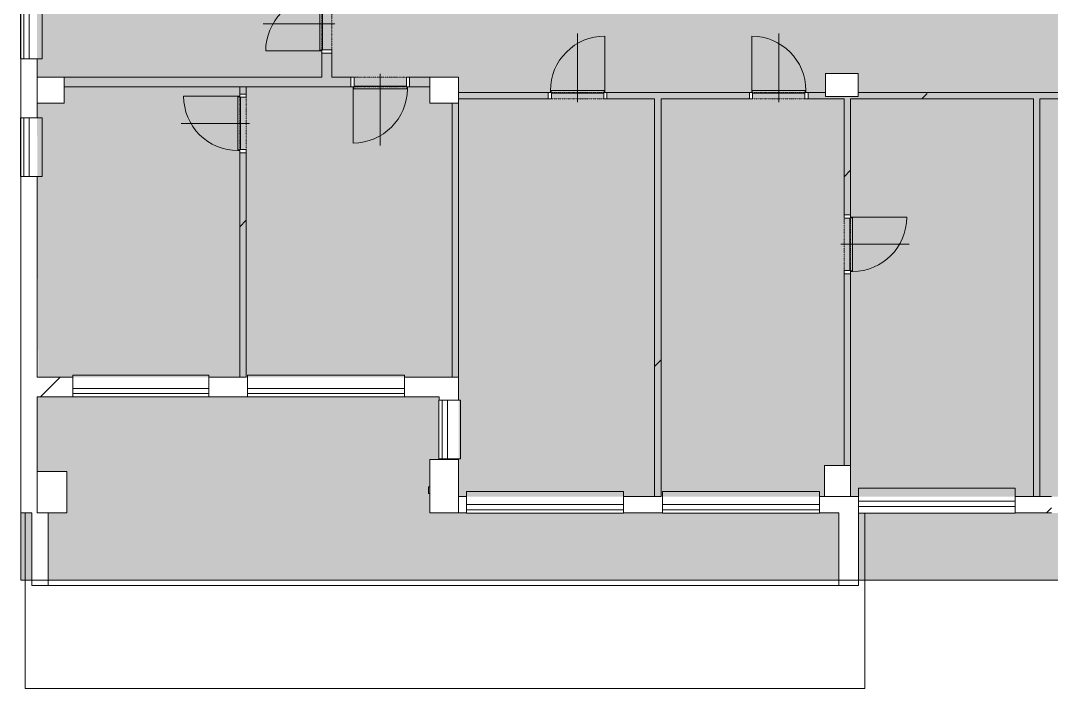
# Model space of a CAD drawing. Header units: millimetres. Extents: x 46521 to 258066, y -45352 to 20466.
# Drawn here: x 126937 to 142718, y -30617 to -20402 of the extents above; entities that cross this region are included whole.
import ezdxf

# ---------------------------------------------------------------- set-up
doc = ezdxf.new("R2010")
doc.units = ezdxf.units.MM
doc.linetypes.add('Čerchovaná se dvěma tečkami', pattern=[2.59, 1, -0.53, 0, -0.53, 0, -0.53])
for name, color, linetype, lineweight in [('A-DETL-GENF', 92, 'Continuous', 13), ('A-DETL-THIN', 151, 'Continuous', 13), ('A-DOOR', 31, 'Continuous', 13), ('A-DOOR-FRAM', 31, 'Continuous', 25), ('A-FLOR', 192, 'Continuous', 13), ('A-GENM', 13, 'Continuous', 13), ('A-GLAZ', 151, 'Continuous', 13), ('A-WALL', 113, 'Continuous', 13), ('A-WALL-PATT', 111, 'Continuous', 35), ('S-COLS', 52, 'Continuous', 13)]:
    doc.layers.add(name, color=color, linetype=linetype, lineweight=lineweight)
pattern_1 = [(45, (128393, 0), (-7184.2, 7184.2), []), (45, (131267, -3e-12), (-7184.2, 7184.2), []), (45, (137014, -7e-12), (-4310.5, 10058), [4064, -2032, 67.1, -1964.9])]
pattern_2 = [(45, (128393, 0), (-4242.6, 4242.6), [])]

# ---------------------------------------------------------------- blocks, each defined once
blk = doc.blocks.new('DVERE_1k_oblozka - DD03_01_800x1970_koupelna-1549495-Mapka _ závislý 6')
at = {"layer": 'A-DOOR', "lineweight": 9}
for p, q in [((0, -103), (0, 947)), ((-415, 47), (-415, 907)), ((-400, 47), (-450, 47)), ((-450, 47), (-450, -53)), ((415, 77), (-415, 77)), ((-415, 77), (-415, 62)), ((-415, 62), (-400, 62)), ((-400, -53), (-400, 47)), ((-400, 37), (400, 37)), ((305, 77), (-305, 77)), ((400, 62), (415, 62)), ((450, 47), (400, 47)), ((400, 47), (400, -53)), ((415, 62), (415, 77)), ((415, 77), (415, 47)), ((450, -53), (450, 47)), ((-450, -53), (-400, -53)), ((400, -53), (450, -53))]:
    blk.add_line(p, q, dxfattribs=at)
at = {"layer": 'A-DOOR', "linetype": 'Čerchovaná se dvěma tečkami', "lineweight": 9}
for p, q in [((-400, 47), (400, 47)), ((-400, -53), (400, -53))]:
    blk.add_line(p, q, dxfattribs=at)
at = {"layer": 'A-DOOR', "lineweight": 9}
blk.add_arc((-415, 77), 830, 360, 90, dxfattribs=at)
at = {"layer": 'A-DOOR-FRAM', "lineweight": 9}
for p, q in [((-400, 47), (-450, 47)), ((-400, -53), (-400, 47)), ((400, 47), (400, -53)), ((400, 47), (450, 47)), ((-450, -53), (-400, -53)), ((450, -53), (400, -53))]:
    blk.add_line(p, q, dxfattribs=at)
blk = doc.blocks.new('DVERE_1k_oblozka - DD03_01_800x1970_koupelna-1549491-Mapka _ závislý 6')
at = {"layer": 'A-DOOR', "lineweight": 9}
for p, q in [((-450, 53), (-400, 53)), ((-450, -47), (-450, 53)), ((-400, 53), (-400, -47)), ((0, 103), (0, -947)), ((400, 53), (450, 53)), ((400, -47), (400, 53)), ((450, 53), (450, -47)), ((-400, -47), (-450, -47)), ((-415, -47), (-415, -907)), ((-415, -62), (-400, -62)), ((-415, -77), (-415, -62)), ((415, -77), (-415, -77)), ((-400, -37), (400, -37)), ((305, -77), (-305, -77)), ((450, -47), (400, -47)), ((400, -62), (415, -62)), ((415, -77), (415, -47)), ((415, -62), (415, -77))]:
    blk.add_line(p, q, dxfattribs=at)
at = {"layer": 'A-DOOR', "linetype": 'Čerchovaná se dvěma tečkami', "lineweight": 9}
for p, q in [((-400, 53), (400, 53)), ((-400, -47), (400, -47))]:
    blk.add_line(p, q, dxfattribs=at)
at = {"layer": 'A-DOOR', "lineweight": 9}
blk.add_arc((-415, -77), 830, 270, 0, dxfattribs=at)
at = {"layer": 'A-DOOR-FRAM', "lineweight": 9}
for p, q in [((-450, 53), (-400, 53)), ((-400, 53), (-400, -47)), ((400, -47), (400, 53)), ((450, 53), (400, 53)), ((-400, -47), (-450, -47)), ((400, -47), (450, -47))]:
    blk.add_line(p, q, dxfattribs=at)
blk = doc.blocks.new('DVERE_1k_oblozka - DD03_01_800x1970_koupelna-1549494-Mapka _ závislý 6')
at = {"layer": 'A-DOOR', "lineweight": 9}
for p, q in [((-450, 78), (-400, 78)), ((-450, -72), (-450, 78)), ((-400, 78), (-400, -72)), ((0, 128), (0, -972)), ((400, 78), (450, 78)), ((400, -72), (400, 78)), ((450, 78), (450, -72)), ((-400, -72), (-450, -72)), ((-415, -72), (-415, -932)), ((-415, -87), (-400, -87)), ((-415, -102), (-415, -87)), ((415, -102), (-415, -102)), ((-400, -62), (400, -62)), ((305, -102), (-305, -102)), ((450, -72), (400, -72)), ((400, -87), (415, -87)), ((415, -102), (415, -72)), ((415, -87), (415, -102))]:
    blk.add_line(p, q, dxfattribs=at)
at = {"layer": 'A-DOOR', "linetype": 'Čerchovaná se dvěma tečkami', "lineweight": 9}
for p, q in [((-400, 78), (400, 78)), ((-400, -72), (400, -72))]:
    blk.add_line(p, q, dxfattribs=at)
at = {"layer": 'A-DOOR', "lineweight": 9}
blk.add_arc((-415, -102), 830, 270, 0, dxfattribs=at)
at = {"layer": 'A-DOOR-FRAM', "lineweight": 9}
for p, q in [((-450, 78), (-400, 78)), ((-400, 78), (-400, -72)), ((400, -72), (400, 78)), ((450, 78), (400, 78)), ((-400, -72), (-450, -72)), ((400, -72), (450, -72))]:
    blk.add_line(p, q, dxfattribs=at)
blk = doc.blocks.new('DVERE_1k_oblozka - DD03_01_800x1970_koupelna-1549493-Mapka _ závislý 6')
at = {"layer": 'A-DOOR', "lineweight": 9}
for p, q in [((0, -128), (0, 972)), ((-415, 72), (-415, 932)), ((-400, 72), (-450, 72)), ((-450, 72), (-450, -78)), ((415, 102), (-415, 102)), ((-415, 102), (-415, 87)), ((-415, 87), (-400, 87)), ((-400, -78), (-400, 72)), ((-400, 62), (400, 62)), ((305, 102), (-305, 102)), ((400, 87), (415, 87)), ((450, 72), (400, 72)), ((400, 72), (400, -78)), ((415, 87), (415, 102)), ((415, 102), (415, 72)), ((450, -78), (450, 72)), ((-450, -78), (-400, -78)), ((400, -78), (450, -78))]:
    blk.add_line(p, q, dxfattribs=at)
at = {"layer": 'A-DOOR', "linetype": 'Čerchovaná se dvěma tečkami', "lineweight": 9}
for p, q in [((-400, 72), (400, 72)), ((-400, -78), (400, -78))]:
    blk.add_line(p, q, dxfattribs=at)
at = {"layer": 'A-DOOR', "lineweight": 9}
blk.add_arc((-415, 102), 830, 360, 90, dxfattribs=at)
at = {"layer": 'A-DOOR-FRAM', "lineweight": 9}
for p, q in [((-400, 72), (-450, 72)), ((-400, -78), (-400, 72)), ((400, 72), (400, -78)), ((400, 72), (450, 72)), ((-450, -78), (-400, -78)), ((450, -78), (400, -78))]:
    blk.add_line(p, q, dxfattribs=at)
blk = doc.blocks.new('DVERE_1k_oblozka - DD03_01_800x1970_koupelna-1549492-Mapka _ závislý 6')
at = {"layer": 'A-DOOR', "lineweight": 9}
for p, q in [((-450, 53), (-400, 53)), ((-450, -47), (-450, 53)), ((-400, 53), (-400, -47)), ((0, 103), (0, -947)), ((400, 53), (450, 53)), ((400, -47), (400, 53)), ((450, 53), (450, -47)), ((-400, -47), (-450, -47)), ((-415, -47), (-415, -907)), ((-415, -62), (-400, -62)), ((-415, -77), (-415, -62)), ((415, -77), (-415, -77)), ((-400, -37), (400, -37)), ((305, -77), (-305, -77)), ((450, -47), (400, -47)), ((400, -62), (415, -62)), ((415, -77), (415, -47)), ((415, -62), (415, -77))]:
    blk.add_line(p, q, dxfattribs=at)
at = {"layer": 'A-DOOR', "linetype": 'Čerchovaná se dvěma tečkami', "lineweight": 9}
for p, q in [((-400, 53), (400, 53)), ((-400, -47), (400, -47))]:
    blk.add_line(p, q, dxfattribs=at)
at = {"layer": 'A-DOOR', "lineweight": 9}
blk.add_arc((-415, -77), 830, 270, 0, dxfattribs=at)
at = {"layer": 'A-DOOR-FRAM', "lineweight": 9}
for p, q in [((-450, 53), (-400, 53)), ((-400, 53), (-400, -47)), ((400, -47), (400, 53)), ((450, 53), (400, 53)), ((-400, -47), (-450, -47)), ((400, -47), (450, -47))]:
    blk.add_line(p, q, dxfattribs=at)
blk = doc.blocks.new('DVERE_1k_oblozka - DD03_01_800x1970_koupelna-1549498-Mapka _ závislý 6')
at = {"layer": 'A-DOOR', "lineweight": 9}
for p, q in [((0, -103), (0, 947)), ((-415, 47), (-415, 907)), ((-400, 47), (-450, 47)), ((-450, 47), (-450, -53)), ((415, 77), (-415, 77)), ((-415, 77), (-415, 62)), ((-415, 62), (-400, 62)), ((-400, -53), (-400, 47)), ((-400, 37), (400, 37)), ((305, 77), (-305, 77)), ((400, 62), (415, 62)), ((450, 47), (400, 47)), ((400, 47), (400, -53)), ((415, 62), (415, 77)), ((415, 77), (415, 47)), ((450, -53), (450, 47)), ((-450, -53), (-400, -53)), ((400, -53), (450, -53))]:
    blk.add_line(p, q, dxfattribs=at)
at = {"layer": 'A-DOOR', "linetype": 'Čerchovaná se dvěma tečkami', "lineweight": 9}
for p, q in [((-400, 47), (400, 47)), ((-400, -53), (400, -53))]:
    blk.add_line(p, q, dxfattribs=at)
at = {"layer": 'A-DOOR', "lineweight": 9}
blk.add_arc((-415, 77), 830, 360, 90, dxfattribs=at)
at = {"layer": 'A-DOOR-FRAM', "lineweight": 9}
for p, q in [((-400, 47), (-450, 47)), ((-400, -53), (-400, 47)), ((400, 47), (400, -53)), ((400, 47), (450, 47)), ((-450, -53), (-400, -53)), ((450, -53), (400, -53))]:
    blk.add_line(p, q, dxfattribs=at)
blk = doc.blocks.new('OKNO_2k_nadsvetlik - OKNO_2k_nadsvetlik 2400 x 1850-V60-Mapka _ závislý 6')
at = {"layer": 'A-GLAZ', "lineweight": 9}
for p, q in [((-1200, 126), (1200, 126)), ((-1200, 75), (-1200, 126)), ((1200, 75), (-1200, 75)), ((-1200, 75), (1200, 75)), ((-1200, -5), (-1200, 75)), ((1200, 126), (1200, 75)), ((1200, 75), (1200, -5)), ((1200, -5), (-1200, -5))]:
    blk.add_line(p, q, dxfattribs=at)
blk = doc.blocks.new('parapet s nosem_vnitní - parapet s nosem_vnitní-1280305-Mapka _ závislý 6')
at = {"layer": 'A-GENM', "lineweight": 9}
for p, q in [((-1200, -190), (-1200, 0)), ((1200, 0), (1200, -190)), ((-1200, -190), (-1200, -200)), ((-1200, -200), (1200, -200)), ((-1200, -200), (1200, -200)), ((1200, -200), (1200, -190))]:
    blk.add_line(p, q, dxfattribs=at)
blk = doc.blocks.new('OKNO_2k_nadsvetlik - OKNO_2k_nadsvetlik 2400 x 1800-1972450-Mapka _ závislý 6')
at = {"layer": 'A-GLAZ', "color": 51, "lineweight": 9}
for p, q in [((-1200, 126), (1200, 126)), ((-1200, 25), (-1200, 126)), ((1200, 25), (-1200, 25)), ((-1200, 25), (1200, 25)), ((-1200, -55), (-1200, 25)), ((1200, 126), (1200, 25)), ((1200, 25), (1200, -55)), ((1200, -55), (-1200, -55))]:
    blk.add_line(p, q, dxfattribs=at)
blk = doc.blocks.new('parapet s nosem_vnitní - parapet s nosem_vnitní-V42-Mapka _ závislý 6')
at = {"layer": 'A-GENM', "color": 51, "lineweight": 9}
for p, q in [((-1200, -190), (-1200, 0)), ((1200, 0), (1200, -190)), ((-1200, -190), (-1200, -200)), ((-1200, -200), (1200, -200)), ((-1200, -200), (1200, -200)), ((1200, -200), (1200, -190))]:
    blk.add_line(p, q, dxfattribs=at)
blk = doc.blocks.new('OKNO_1k_nadsvetlik - OKNO_1k_nadsvetlik_900 x 1700-1969443-Mapka _ závislý 6')
at = {"layer": 'A-GLAZ', "lineweight": 9}
for p, q in [((-450, 126), (450, 126)), ((-450, 75), (-450, 126)), ((450, 75), (-450, 75)), ((-450, 75), (450, 75)), ((-450, -5), (-450, 75)), ((450, 126), (450, 75)), ((450, 75), (450, -5)), ((450, -5), (-450, -5))]:
    blk.add_line(p, q, dxfattribs=at)
blk = doc.blocks.new('parapet s nosem_vnitní - parapet s nosem_vnitní-V25-Mapka _ závislý 6')
at = {"layer": 'A-GENM', "lineweight": 9}
for p, q in [((-450, -190), (-450, 0)), ((450, 0), (450, -190)), ((-450, -190), (-450, -200)), ((-450, -200), (450, -200)), ((-450, -200), (450, -200)), ((450, -200), (450, -190))]:
    blk.add_line(p, q, dxfattribs=at)
blk = doc.blocks.new('OKNO_2k_nadsvetlik - OKNO_2k_nadsvetlik 2080 x 1850-1972484-Mapka _ závislý 6')
at = {"layer": 'A-GLAZ', "lineweight": 9}
for p, q in [((-1040, 151), (1040, 151)), ((-1040, 100), (-1040, 151)), ((1040, 100), (-1040, 100)), ((-1040, 100), (1040, 100)), ((-1040, 20), (-1040, 100)), ((1040, 20), (-1040, 20)), ((1040, 151), (1040, 100)), ((1040, 100), (1040, 20))]:
    blk.add_line(p, q, dxfattribs=at)
blk = doc.blocks.new('parapet s nosem_vnitní - parapet s nosem_vnitní-1280332-Mapka _ závislý 6')
at = {"layer": 'A-GENM', "lineweight": 9}
for p, q in [((-1040, -190), (-1040, 0)), ((1040, 0), (1040, -190)), ((-1040, -190), (-1040, -200)), ((-1040, -200), (1040, -200)), ((-1040, -200), (1040, -200)), ((1040, -200), (1040, -190))]:
    blk.add_line(p, q, dxfattribs=at)
blk = doc.blocks.new('OKNO_2k_nadsvetlik - OKNO_2k_nadsvetlik 2400 x 1850-1972470-Mapka _ závislý 6')
at = {"layer": 'A-GLAZ', "lineweight": 9}
for p, q in [((-1200, 151), (1200, 151)), ((-1200, 100), (-1200, 151)), ((1200, 100), (-1200, 100)), ((-1200, 100), (1200, 100)), ((-1200, 20), (-1200, 100)), ((1200, 20), (-1200, 20)), ((1200, 151), (1200, 100)), ((1200, 100), (1200, 20))]:
    blk.add_line(p, q, dxfattribs=at)
blk = doc.blocks.new('Vypínač_venkovní_2 - Typ 1-1700573-Mapka _ závislý 6')
at = {"layer": 'A-GENM', "lineweight": 9}
for p, q in [((25, 240), (125, 240)), ((125, 240), (25, 240)), ((25, 240), (25, 220)), ((25, 220), (25, 240)), ((25, 220), (125, 220)), ((125, 220), (25, 220)), ((67, 243), (67, 240)), ((67, 243), (67, 240)), ((83, 243), (67, 243)), ((67, 240), (83, 240)), ((83, 240), (67, 240)), ((83, 240), (83, 243)), ((83, 240), (83, 243)), ((125, 220), (125, 240)), ((125, 220), (125, 240))]:
    blk.add_line(p, q, dxfattribs=at)
blk = doc.blocks.new('OKNO_1k_nadsvetlik - OKNO_1k_nadsvetlik_900 x 1850-2123857-Mapka _ závislý 6')
at = {"layer": 'A-GLAZ', "color": 51, "lineweight": 9}
for p, q in [((-450, 151), (450, 151)), ((-450, 100), (-450, 151)), ((450, 100), (-450, 100)), ((-450, 100), (450, 100)), ((-450, 20), (-450, 100)), ((450, 20), (-450, 20)), ((450, 151), (450, 100)), ((450, 100), (450, 20))]:
    blk.add_line(p, q, dxfattribs=at)
blk = doc.blocks.new('parapet s nosem_vnitní - parapet s nosem_vnitní-1280301-Mapka _ závislý 6')
at = {"layer": 'A-GENM', "color": 51, "lineweight": 9}
for p, q in [((-450, -190), (-450, 0)), ((450, 0), (450, -190)), ((-450, -190), (-450, -200)), ((-450, -200), (450, -200)), ((-450, -200), (450, -200)), ((450, -200), (450, -190))]:
    blk.add_line(p, q, dxfattribs=at)

msp = doc.modelspace()

# ---------------------------------------------------------------- hatches: boundary and pattern name
at = {"layer": 'A-DETL-GENF', "lineweight": 9}
h = msp.add_hatch(color=1, dxfattribs=at)
h.paths.add_polyline_path([(127107.9, -28962.3), (127107.9, -27933.8), (126937.9, -27933.8), (126937.9, -28962.3)])
h.paths.add_polyline_path([(139462.9, -28962.3), (139462.9, -27933.8), (133202.9, -27933.8), (133202.9, -27115.5), (133342.9, -27115.5), (133342.9, -26157.5), (127187.9, -26157.5), (127187.9, -27300), (127642.9, -27300), (127642.9, -27933.8), (127357.9, -27933.8), (127357.9, -28962.3), (135504.5, -28962.3)])
h.paths.add_polyline_path([(139762.9, -28962.3), (145152.6, -28962.3), (145152.6, -27933.8), (139762.9, -27933.8), (139762.9, -28329.9)])
h.paths.add_polyline_path([(173435.4, -17205.8), (173435.4, -17200.8), (173135.4, -17205.8)])
h.paths.add_polyline_path([(170427.4, -17205.8), (169617.8, -17205.8), (169617.8, -17625.8), (169217.8, -17625.8), (169217.8, -17205.8), (167472.8, -17205.8), (167472.8, -16585.8), (167872.8, -16585.8), (167872.8, -16955.8), (170505.4, -16955.8), (170505.4, -16555.8), (170905.4, -16555.8), (170890.2, -16979.2), (170747.4, -17200.8), (170427.4, -17200.8)])
h.paths.add_polyline_path([(170747.4, -17205.8), (170747.4, -17520.8), (170427.4, -17520.8), (170427.4, -17205.8), (170505.4, -17205.8)])
h.paths.add_polyline_path([(162207, -28812.5), (163236.6, -28812.5), (163236.6, -28514.7), (163336.6, -28514.7), (163336.6, -27156.7), (169656.9, -27156.7), (169656.9, -22765.8), (169241.9, -22765.8), (169241.9, -22732.3), (169152.2, -22732.3), (169152.2, -22382.3), (169656.9, -22365.8), (169656.9, -19232.3), (169906.9, -19249.4), (169906.9, -19829.6), (171996.9, -19829.6), (171996.9, -19579.6), (172046.9, -19579.6), (172046.9, -19829.6), (172846.9, -19829.6), (172846.9, -19579.6), (172896.9, -19579.6), (172896.9, -19829.6), (177130.4, -19829.6), (177130.4, -17205.8), (176182.9, -17205.8), (176182.9, -17500.8), (175882.9, -17500.8), (175882.9, -17205.8), (173435.4, -17205.8), (173435.4, -17500.8), (173135.4, -17500.8), (173135.4, -17205.8), (170750.5, -17200.8), (170905.4, -16955.8), (176480.4, -16955.8), (176480.4, -16583.6), (176880.4, -16583.6), (176880.4, -10920.5), (176480.4, -10920.5), (176480.4, -10523.2), (170893.4, -10563.9), (170893.4, -10951), (170476, -10951.7), (170473.4, -10563.9), (170322.6, -10561), (170321.4, -10384.9), (169221.4, -10392.4), (169221.4, -10572.4), (167152.6, -10577.1), (167151.4, -10406.4), (167101.3, -10392.4), (167101, -10372.1), (165451.2, -10372.1), (165451, -10417.9), (165401.5, -10418.2), (165402.7, -10598.2), (161880.4, -10622.1), (161880.4, -11022.1), (161480.4, -11022.1), (161480.4, -16631.1), (161900.4, -16631.1), (161900.4, -17172.1), (161480.4, -17172.1), (161480.4, -17584.7), (157672.2, -17584.7), (157672.2, -17934.7), (157172.2, -17934.7), (157172.2, -17584.7), (152003.6, -17584.7), (152003.6, -18004.7), (151603.6, -18004.7), (151603.6, -16843.3), (151203.6, -16829.6), (151203.6, -16443.3), (151603.6, -16443.3), (151603.6, -12505.8), (151936.8, -12485), (151953.6, -12480.8), (151953.6, -17334.7), (152018.6, -17334.7), (152018.6, -4240.9), (151953.6, -4240.9), (151936.8, -11622.4), (151853.6, -11605.8), (151603.6, -11605.8), (151603.6, -10845.8), (151268.6, -10845.8), (151268.6, -10445.8), (151603.6, -10445.8), (151603.6, -4686.1), (151268.6, -4686.1), (151268.6, -4286.1), (151603.6, -4286.1), (151603.6, -4240.9), (145196, -4240.9), (145196, -4286.1), (145521, -4286.1), (145521, -4686.1), (145196, -4686.1), (145196, -10445.8), (145521, -10445.8), (145521, -10845.8), (145196, -10845.8), (145196, -16143.3), (145620.7, -16143.3), (145620.7, -16843.3), (145220.7, -16843.3), (145220.7, -16443.3), (139625.4, -16443.3), (139612.6, -16843.3), (139225.4, -16843.3), (139225.4, -16443.3), (133650.4, -16443.3), (133650.4, -16143.3), (134486.1, -16140.2), (134486.1, -15478.3), (134826.1, -15478.3), (134826.1, -9908.2), (134416.1, -9908.2), (134416.1, -9358.2), (134826.1, -9358.2), (134826.1, -6966.2), (134396.1, -6966.2), (134396.1, -6451.2), (134826.1, -6451.2), (134826.1, -886.8), (134293.3, -886.8), (134293.3, -431.8), (128841.1, -431.8), (128841.1, -871.8), (128406.1, -890.9), (128406.1, -6443.2), (128826.1, -6443.2), (128826.1, -6963.2), (128406.1, -6963.2), (128406.1, -9340.2), (128841.1, -9340.2), (128841.1, -9908.2), (128406.1, -9908.2), (128406.1, -14351.8), (128051.1, -14357.8), (128051.1, -15446.9), (128075.1, -15451.8), (128076.1, -15451.8), (128861.1, -15451.8), (128861.1, -16130), (131154.2, -16130), (131154.2, -15402.4), (131609.2, -15402.4), (131609.2, -16140), (131699.2, -16143.3), (131699.2, -16430), (127602.9, -16430), (127602.9, -16830), (127187.9, -16830), (127187.9, -21265), (127602.9, -21265), (127602.9, -21665), (127187.9, -21665), (127207.5, -25857.5), (133642.9, -25857.5), (133642.9, -27683.8), (139242.9, -27683.8), (139242.9, -27206.6), (139642.9, -27206.6), (139642.9, -27683.8), (145239.7, -27683.8), (145239.7, -27206.6), (145639.7, -27206.6), (145639.7, -24339.4), (145889.7, -24339.4), (145889.7, -25069.4), (146429.7, -25069.4), (146429.7, -25319.4), (147329.7, -25319.4), (147329.7, -25069.4), (149519.7, -25069.4), (149519.7, -25319.4), (150404.7, -25319.4), (150419.7, -25069.4), (150995.8, -25069.4), (150995.8, -22482.5), (151345.8, -22482.5), (151345.8, -22392.5), (151745.8, -22392.5), (151745.8, -22812.5), (151345.8, -22812.5), (151345.8, -28412.5), (151690.8, -28412.5), (151690.8, -28812.5), (157242, -28812.5), (157242, -28417.5), (157642, -28417.5), (157642, -28812.5), (160236.6, -28812.5)])
h.paths.add_polyline_path([(160236.6, -24342.5), (160136.6, -24342.5), (160153, -24292.5), (160236.6, -24292.5)])
h.paths.add_polyline_path([(139542.9, -24274.3), (139542.9, -24224.3), (139642.9, -24224.3), (139642.9, -24274.3)])
h.paths.add_polyline_path([(160236.6, -23492.5), (160136.6, -23492.5), (160153, -23442.5), (160236.6, -23442.5)])
h.paths.add_polyline_path([(139642.9, -23424.3), (139542.9, -23424.3), (139542.9, -23374.3), (139642.9, -23374.3)])
h.paths.add_polyline_path([(152739.7, -22812.5), (152739.7, -22712.5), (152789.7, -22712.5), (152789.7, -22812.5)])
h.paths.add_polyline_path([(151939.7, -22812.5), (151889.7, -22812.5), (151889.7, -22712.5), (151939.7, -22712.5)])
h.paths.add_polyline_path([(155509.7, -22812.5), (155509.7, -22712.5), (155559.7, -22712.5), (155559.7, -22812.5)])
h.paths.add_polyline_path([(158786.6, -22812.5), (158786.6, -22712.5), (158836.6, -22712.5), (158836.6, -22812.5)])
h.paths.add_polyline_path([(157986.6, -22812.5), (157936.6, -22812.5), (157936.6, -22712.5), (157986.6, -22712.5)])
h.paths.add_polyline_path([(156409.7, -22812.5), (156359.7, -22812.5), (156359.7, -22712.5), (156409.7, -22712.5)])
h.paths.add_polyline_path([(161206.6, -22812.5), (161156.6, -22812.5), (161156.6, -22712.5), (161206.6, -22712.5)])
h.paths.add_polyline_path([(160356.6, -22812.5), (160306.6, -22812.5), (160306.6, -22712.5), (160356.6, -22712.5)])
h.paths.add_polyline_path([(145604.9, -22802.5), (145302.6, -22802.5), (145302.6, -22382.5), (145702.6, -22382.5), (145702.6, -22802.5), (145639.7, -22802.5)])
h.paths.add_polyline_path([(163081.6, -22732.3), (163081.6, -22382.3), (163581.6, -22382.3), (163581.6, -22732.3)])
h.paths.add_polyline_path([(162184.1, -22719.8), (162184.1, -22544.8), (162409.1, -22544.8), (162409.1, -22719.8)])
h.paths.add_polyline_path([(157172.2, -22712.5), (157172.2, -22362.5), (157672.2, -22362.5), (157672.2, -22712.5)])
h.paths.add_polyline_path([(164715.8, -22532.3), (164665.8, -22532.3), (164665.8, -22382.3), (164715.8, -22382.3)])
h.paths.add_polyline_path([(163815.8, -22532.3), (163815.8, -22382.3), (163865.8, -22382.3), (163865.8, -22532.3)])
h.paths.add_polyline_path([(130392.2, -22425), (130292.2, -22425), (130292.2, -22375), (130392.2, -22375)])
h.paths.add_polyline_path([(133342.9, -21665), (133202.9, -21665), (133202.9, -21265), (133642.9, -21265), (133642.9, -21665), (133542.9, -21665)])
h.paths.add_polyline_path([(138994.1, -21599.6), (138944.1, -21599.6), (138944.1, -21499.6), (138994.1, -21519.5), (138994.1, -21562)])
h.paths.add_polyline_path([(138094.1, -21599.6), (138094.1, -21499.6), (138144.1, -21519.5), (138144.1, -21599.6)])
h.paths.add_polyline_path([(135914.1, -21599.6), (135864.1, -21599.6), (135864.1, -21499.6), (135914.1, -21519.5), (135914.1, -21562)])
h.paths.add_polyline_path([(135014.1, -21599.6), (135014.1, -21499.6), (135064.1, -21519.5), (135064.1, -21599.6)])
h.paths.add_polyline_path([(130392.2, -21575), (130292.2, -21575), (130292.2, -21525), (130392.2, -21525)])
h.paths.add_polyline_path([(139761.1, -21562), (139261.1, -21562), (139261.1, -21212), (139761.1, -21212), (139761.1, -21519.5)])
h.paths.add_polyline_path([(132892.9, -21415), (132842.9, -21415), (132842.9, -21265), (132892.9, -21265)])
h.paths.add_polyline_path([(132042.9, -21415), (131992.9, -21415), (131992.9, -21265), (132042.9, -21265)])
h.paths.add_polyline_path([(150615.8, -21322.5), (150615.8, -21222.5), (150665.8, -21222.5), (150665.8, -21322.5)])
h.paths.add_polyline_path([(151265.8, -21322.5), (151265.8, -21222.5), (151315.8, -21222.5), (151315.8, -21322.5)])
h.paths.add_polyline_path([(131699.2, -20900), (131549.2, -20900), (131549.2, -20850), (131699.2, -20850)])
h.paths.add_polyline_path([(160347.8, -20879.4), (160348.4, -20729.2), (160398.4, -20729.2), (160397.8, -20879.4), (160347.8, -20879.2)])
h.paths.add_polyline_path([(159397.8, -20875.6), (159398.4, -20725.4), (159448.4, -20725.4), (159447.8, -20875.6), (159397.8, -20875.4)])
h.paths.add_polyline_path([(156507, -20863.9), (156457, -20863.7), (156457.6, -20713.7), (156507.6, -20713.9), (156507, -20863.7)])
h.paths.add_polyline_path([(155557, -20860.1), (155507, -20859.9), (155507.6, -20709.9), (155557.6, -20710.1), (155557, -20859.9)])
h.paths.add_polyline_path([(154339.4, -20705.3), (154039.4, -20704.1), (154039.4, -19936.3), (154339.4, -19936.3), (154339.4, -20036.3)])
h.paths.add_polyline_path([(153176.7, -20237.4), (153126.7, -20235.7), (153130.2, -20135.8), (153180.2, -20137.5), (153176.8, -20235.7)])
h.paths.add_polyline_path([(152327.2, -20207.8), (152277.2, -20206), (152280.7, -20106.1), (152330.7, -20107.8), (152327.3, -20206)])
h.paths.add_polyline_path([(131549.2, -20050), (131549.2, -20000), (131699.2, -20000), (131699.2, -20050)])
h.paths.add_polyline_path([(136163.2, -19675.3), (136162.7, -19525.3), (136212.7, -19525.3), (136213.2, -19675.1)])
h.paths.add_polyline_path([(137013.2, -19672.1), (137012.7, -19522.1), (137062.7, -19522.1), (137063.2, -19671.9)])
h.paths.add_polyline_path([(140379.1, -19659.3), (140379.1, -19509.3), (140428.5, -19509.2), (140428.5, -19659.2)])
h.paths.add_polyline_path([(141229.1, -19656.1), (141229.1, -19506.1), (141278.5, -19505.9), (141278.5, -19655.9)])
h.paths.add_polyline_path([(142228.5, -19543.3), (141928.5, -19543.3), (141928.5, -19143.3), (142228.5, -19143.3), (142228.5, -19503.5)])
h.paths.add_polyline_path([(149124.7, -19336.3), (149124.7, -19286.3), (149224.7, -19286.3), (149224.7, -19336.3)])
h.paths.add_polyline_path([(168446.9, -19232.3), (168446.9, -19132.3), (168496.9, -19132.3), (168496.9, -19232.3)])
h.paths.add_polyline_path([(169346.9, -19232.3), (169296.9, -19232.3), (169296.9, -19132.3), (169346.9, -19132.3)])
h.paths.add_polyline_path([(144428.5, -19013.3), (144428.5, -18913.3), (144478.5, -18913.3), (144478.5, -19013.3)])
h.paths.add_polyline_path([(145400.5, -19013.3), (145400.5, -18913.3), (145450.5, -18913.3), (145450.5, -19013.3)])
h.paths.add_polyline_path([(143720.7, -19013.3), (143678.5, -19013.3), (143678.5, -18913.3), (143728.5, -18913.3), (143728.5, -19013.3)])
h.paths.add_polyline_path([(146300.5, -19013.3), (146250.5, -19013.3), (146250.5, -18913.3), (146300.5, -18913.3)])
h.paths.add_polyline_path([(150769.4, -18846.3), (150769.4, -18746.3), (150819.4, -18746.3), (150819.4, -18846.3)])
h.paths.add_polyline_path([(151469.4, -18846.3), (151419.4, -18846.3), (151419.4, -18746.3), (151469.4, -18746.3)])
h.paths.add_polyline_path([(149224.7, -18686.3), (149124.7, -18686.3), (149124.7, -18636.3), (149224.7, -18636.3)])
h.paths.add_polyline_path([(149893.6, -18186.3), (149593.6, -18186.3), (149593.6, -16779.6), (149893.6, -16779.6), (149893.6, -18114.3)])
h.paths.add_polyline_path([(163447, -17972.1), (163198.5, -17972.1), (163198.5, -17272.1), (163608.5, -17272.1), (163608.5, -17972.1)])
h.paths.add_polyline_path([(162258.5, -17272.1), (162258.5, -17172.1), (162308.5, -17172.1), (162308.5, -17272.1)])
h.paths.add_polyline_path([(163108.5, -17272.1), (163108.5, -17172.1), (163158.5, -17172.1), (163158.5, -17272.1)])
h.paths.add_polyline_path([(175882.9, -17205.8), (176189.6, -17200.8), (176182.9, -17200.8), (175882.9, -17200.8)])
h.paths.add_polyline_path([(133565.4, -16843.3), (133215.4, -16843.3), (133215.4, -16143.3), (133565.4, -16143.3), (133565.4, -16443.3)])
h.paths.add_polyline_path([(150250.1, -15761.9), (150250.1, -15711.9), (150350.1, -15711.9), (150350.1, -15761.9)])
h.paths.add_polyline_path([(147922.6, -15761.9), (147922.6, -15711.9), (148022.6, -15711.9), (148022.6, -15761.9)])
h.paths.add_polyline_path([(131709.1, -15384.9), (131609.1, -15384.9), (131609.2, -15334.9), (131709.1, -15334.9)])
h.paths.add_polyline_path([(148022.6, -15111.9), (147922.6, -15111.9), (147922.6, -15061.9), (148022.6, -15061.9)])
h.paths.add_polyline_path([(150350.1, -15111.9), (150250.1, -15111.9), (150250.1, -15061.9), (150350.1, -15061.9)])
h.paths.add_polyline_path([(148022.6, -14851.9), (147922.6, -14851.9), (147922.6, -14801.9), (148022.6, -14801.9)])
h.paths.add_polyline_path([(150250.1, -14750.1), (150250.1, -14700.1), (150350.1, -14709.1), (150350.1, -14750.1)])
h.paths.add_polyline_path([(131709.1, -14534.9), (131609.1, -14534.9), (131609.1, -14484.9), (131709.1, -14484.9)])
h.paths.add_polyline_path([(148022.6, -14201.9), (147922.6, -14201.9), (147922.6, -14151.9), (148022.6, -14151.9)])
h.paths.add_polyline_path([(150250.1, -14100.1), (150250.1, -14050.1), (150350.1, -14050.1), (150350.1, -14100.1)])
h.paths.add_polyline_path([(167322.8, -13752.1), (167322.8, -13702.1), (167472.8, -13702.1), (167472.8, -13752.1)])
h.paths.add_polyline_path([(167472.8, -12902.1), (167322.8, -12902.1), (167322.8, -12852.1), (167472.8, -12852.1)])
h.paths.add_polyline_path([(167592.8, -12689.7), (167592.8, -12589.7), (167642.3, -12589.4), (167642.3, -12689.4)])
h.paths.add_polyline_path([(168242.8, -12686.6), (168242.3, -12586.6), (168292.3, -12586.6), (168292.8, -12686.3)])
h.paths.add_polyline_path([(170807.1, -12047.2), (170806.7, -11997.2), (170906.7, -11997.2), (170893.4, -12046.4)])
h.paths.add_polyline_path([(149270.3, -11479.2), (149220.3, -11479.2), (149220.3, -11379.2), (149270.3, -11379.2)])
h.paths.add_polyline_path([(148420.3, -11479.2), (148370.3, -11479.2), (148370.3, -11379.2), (148420.3, -11379.2)])
h.paths.add_polyline_path([(170799.3, -11197.2), (170806.7, -11147.2), (170898.8, -11147.2), (170893.4, -11196.4), (170806.7, -11197.2)])
h.paths.add_polyline_path([(133006.1, -11177.1), (133006.1, -11127.1), (133105.9, -11126.7), (133103.2, -11176.7)])
h.paths.add_polyline_path([(167472.8, -10977.1), (167472.8, -10577.1), (167872.8, -10584.2), (167872.8, -10977.1)])
h.paths.add_polyline_path([(133003.2, -10327.1), (133003.2, -10277.1), (133103.1, -10276.7), (133103.1, -10326.7)])
h.paths.add_polyline_path([(132989.1, -6045), (132989.1, -5995), (133088.9, -5994.7), (133088.9, -6044.7)])
h.paths.add_polyline_path([(132986.3, -5195), (132986.3, -5145), (133086.1, -5144.7), (133086.1, -5194.7)])
h.paths.add_polyline_path([(134186.1, -3625), (134136.1, -3625), (134136.1, -3525), (134186.1, -3525)])
h.paths.add_polyline_path([(133286.1, -3625), (133286.1, -3525), (133336.1, -3525), (133336.1, -3625)])
at = {"layer": 'A-WALL-PATT', "lineweight": 9}
h = msp.add_hatch(dxfattribs=at)
h.set_pattern_fill('FP_38', color=256, angle=45, style=0, pattern_type=2)
h.set_pattern_definition([(135, (127188, -19308), (-5747, -5747), []), (90, (124495.7, -10150), (-5747.4, 5747.4), [1016, -10478.7]), (135, (124496, -9134), (-5747.4, -5747.4), [1016, -7112]), (180, (123777.3, -8416), (-5747.4, -5747.4), [1016, -10478.7]), (225, (122761, -8416), (5747.4, -5747.4), [1016, -7112]), (90, (122043, -10150), (-5747.4, 5747.4), [1016, -10478.7]), (135, (122761, -10869), (-5747.4, -5747.4), [1016, -7112]), (180, (123777.3, -10868.7), (-5747.4, -5747.4), [1016, -10478.7]), (225, (124496, -10150), (5747.4, -5747.4), [1016, -7112]), (135, (121114, -7487), (-5747.4, -5747.4), [2032, -6096])])
h.paths.add_polyline_path([(126937.9, -27933.8), (127187.9, -27933.8), (127187.9, -22788.8), (126937.9, -22788.8), (126937.9, -27300)])
h.paths.add_polyline_path([(126937.9, -21888.8), (127187.9, -21888.8), (127173.6, -20988.8), (126937.9, -20988.8), (126937.9, -21665)])
h.paths.add_polyline_path([(126987.9, -20088.8), (127187.9, -20088.8), (127187.9, -16430), (126937.9, -16430), (126937.9, -20088.8)])
h = msp.add_hatch(dxfattribs=at)
h.set_pattern_fill('FP_41', color=256, angle=45, style=0, pattern_type=2)
h.set_pattern_definition(pattern_1)
h.paths.add_polyline_path([(127288.4, -21665), (127602.9, -21665), (127602.9, -21265), (127187.9, -21265), (127187.9, -21665)])
h = msp.add_hatch(dxfattribs=at)
h.set_pattern_fill('FP_41', color=256, angle=45, style=0, pattern_type=2)
h.set_pattern_definition(pattern_1)
h.paths.add_polyline_path([(133642.9, -21665), (133642.9, -21265), (133202.9, -21265), (133202.9, -21665), (133542.9, -21665)])
h = msp.add_hatch(dxfattribs=at)
h.set_pattern_fill('FP_36', color=256, style=0, pattern_type=2)
h.set_pattern_definition(pattern_2)
h.paths.add_polyline_path([(130392.2, -25857.5), (130392.2, -22425), (130292.2, -22425), (130292.2, -25857.5)])
h.paths.add_polyline_path([(130292.2, -21525), (130392.2, -21519.5), (130392.2, -21415), (130292.2, -21415), (130292.2, -21519.5)])
h = msp.add_hatch(dxfattribs=at)
h.set_pattern_fill('FP_36', color=256, style=0, pattern_type=2)
h.set_pattern_definition(pattern_2)
h.paths.add_polyline_path([(133642.9, -21599.6), (135014.1, -21599.6), (135014.1, -21499.6), (133642.9, -21519.5)])
h.paths.add_polyline_path([(142542.9, -21599.6), (145202.6, -21599.6), (145202.6, -21499.6), (139761.1, -21519.5), (139761.1, -21562), (139261.1, -21562), (139261.1, -21499.6), (138994.1, -21519.5), (138994.1, -21599.6), (142442.9, -21599.6)])
h.paths.add_polyline_path([(138094.1, -21599.6), (138094.1, -21499.6), (135914.1, -21519.5), (135914.1, -21599.6), (136742.9, -21599.6)])
h = msp.add_hatch(dxfattribs=at)
h.set_pattern_fill('FP_36', color=256, style=0, pattern_type=2)
h.set_pattern_definition(pattern_2)
h.paths.add_polyline_path([(136742.9, -27683.8), (136742.9, -21599.6), (136642.9, -21599.6), (136642.9, -27683.8)])
h = msp.add_hatch(dxfattribs=at)
h.set_pattern_fill('FP_36', color=256, style=0, pattern_type=2)
h.set_pattern_definition(pattern_2)
h.paths.add_polyline_path([(139612.6, -27206.6), (139642.9, -27206.6), (139642.9, -24274.3), (139542.9, -24274.3), (139542.9, -27206.6)])
h.paths.add_polyline_path([(139642.9, -23374.3), (139642.9, -21599.6), (139542.9, -21599.6), (139542.9, -23374.3)])
h = msp.add_hatch(dxfattribs=at)
h.set_pattern_fill('FP_40', color=256, angle=-315, style=0, pattern_type=2)
h.set_pattern_definition([(225, (127542, -25857.5), (5747, -5747), []), (180, (118384, -28549.7), (-5747.4, -5747.4), [1016, -10478.7]), (225, (117368, -28550), (5747.4, -5747.4), [1016, -7112]), (270, (116649.3, -29268), (5747.4, -5747.4), [1016, -10478.7]), (315, (116649, -30284), (5747.4, 5747.4), [1016, -7112]), (180, (118384, -31002.5), (-5747.4, -5747.4), [1016, -10478.7]), (225, (119102, -30284), (5747.4, -5747.4), [1016, -7112]), (270, (119102, -29268), (5747.4, -5747.4), [1016, -10478.7]), (315, (118384, -28550), (5747.4, 5747.4), [1016, -7112]), (225, (115720.5, -31931), (5747.4, -5747.4), [2032, -6096])])
h.paths.add_polyline_path([(127187.9, -26157.5), (127737.9, -26157.5), (127737.9, -25857.5), (127187.9, -25857.5)])
h.paths.add_polyline_path([(129817.9, -26157.5), (130412.2, -26157.5), (130392.2, -25857.5), (129817.9, -25857.5), (129817.9, -26107.5)])
h.paths.add_polyline_path([(133542.9, -26157.5), (133642.9, -26157.5), (133642.9, -25857.5), (132812.2, -25857.5), (132812.2, -26157.5), (133450.5, -26157.5)])
h = msp.add_hatch(dxfattribs=at)
h.set_pattern_fill('FP_114', color=256, angle=45, style=0, pattern_type=2)
h.set_pattern_definition([(315, (133343, -29510), (5747, 5747), []), (270, (136035, -38668), (5747.4, -5747.4), [1016, -10478.7]), (315, (136035, -39684), (5747.4, 5747.4), [1016, -7112]), (360, (136753.4, -40402.6), (5747.4, 5747.4), [1016, -10478.7]), (45, (137769.4, -40402.6), (-5747.4, 5747.4), [1016, -7112]), (270, (138488, -38668), (5747.4, -5747.4), [1016, -10478.7]), (315, (137769.4, -37950), (5747.4, 5747.4), [1016, -7112]), (360, (136753.4, -37950), (5747.4, 5747.4), [1016, -10478.7]), (45, (136035, -38668), (-5747.4, 5747.4), [1016, -7112]), (315, (139417, -41331), (5747.4, 5747.4), [2032, -6096])])
h.paths.add_polyline_path([(133642.9, -26207.5), (133642.9, -26157.5), (133342.9, -26157.5), (133342.9, -26207.5), (133472.9, -26207.5)])
h = msp.add_hatch(dxfattribs=at)
h.set_pattern_fill('FP_41', color=256, angle=45, style=0, pattern_type=2)
h.set_pattern_definition(pattern_1)
h.paths.add_polyline_path([(133202.9, -27933.8), (133642.9, -27933.8), (133642.9, -27115.5), (133202.9, -27115.5), (133202.9, -27683.8)])
h = msp.add_hatch(dxfattribs=at)
h.set_pattern_fill('FP_42', color=256, angle=45, style=0, pattern_type=2)
h.set_pattern_definition(pattern_1)
h.paths.add_polyline_path([(127357.9, -27933.8), (127642.9, -27933.8), (127642.9, -27300), (127187.9, -27300), (127187.9, -27933.8), (127288.4, -27933.8)])
h = msp.add_hatch(dxfattribs=at)
h.set_pattern_fill('FP_41', color=256, angle=45, style=0, pattern_type=2)
h.set_pattern_definition(pattern_1)
h.paths.add_polyline_path([(139642.9, -27683.8), (139642.9, -27206.6), (139242.9, -27206.6), (139242.9, -27683.8), (139612.6, -27683.8)])
h = msp.add_hatch(dxfattribs=at)
h.set_pattern_fill('FP_45', color=256, angle=45, style=0, pattern_type=2)
h.set_pattern_definition([(45, (142640, -27934), (-5747, 5747), []), (3e-13, (151798, -25241.7), (5747.4, 5747.4), [1016, -10478.7]), (45, (152814, -25242), (-5747.4, 5747.4), [1016, -7112]), (90, (153532.3, -24523), (-5747.4, 5747.4), [1016, -10478.7]), (135, (153532, -23507), (-5747.4, -5747.4), [1016, -7112]), (3e-13, (151798, -22789), (5747.4, 5747.4), [1016, -10478.7]), (45, (151079.5, -23507), (-5747.4, 5747.4), [1016, -7112]), (90, (151079.5, -24523), (-5747.4, 5747.4), [1016, -10478.7]), (135, (151798, -25242), (-5747.4, -5747.4), [1016, -7112]), (45, (154461, -21860), (-5747.4, 5747.4), [2032, -6096])])
h.paths.add_polyline_path([(139462.9, -27933.8), (139762.9, -27933.8), (139762.9, -27683.8), (139165.7, -27683.8), (139165.7, -27933.8), (139242.9, -27933.8)])
h.paths.add_polyline_path([(145889.7, -27933.8), (145889.7, -27683.8), (145117.5, -27683.8), (145117.5, -27933.8), (145639.7, -27933.8)])
h.paths.add_polyline_path([(133642.9, -27933.8), (133765.7, -27923.6), (133765.7, -27683.8), (133642.9, -27683.8), (133642.9, -27883.8)])
h.paths.add_polyline_path([(136165.7, -27933.8), (136765.7, -27933.8), (136742.9, -27683.8), (136165.7, -27683.8), (136165.7, -27883.8)])
h.paths.add_polyline_path([(142717.5, -27933.8), (142717.5, -27683.8), (142162.9, -27683.8), (142162.9, -27933.8), (142542.9, -27933.8)])
h = msp.add_hatch(dxfattribs=at)
h.set_pattern_fill('FP_39', color=256, angle=45, style=0, pattern_type=2)
h.set_pattern_definition([(135, (127358, -25614), (-5747, -5747), []), (90, (124665.7, -16456), (-5747.4, 5747.4), [1016, -10478.7]), (135, (124666, -15440), (-5747.4, -5747.4), [1016, -7112]), (180, (123947.3, -14722), (-5747.4, -5747.4), [1016, -10478.7]), (225, (122931, -14722), (5747.4, -5747.4), [1016, -7112]), (90, (122213, -16456), (-5747.4, 5747.4), [1016, -10478.7]), (135, (122931, -17175), (-5747.4, -5747.4), [1016, -7112]), (180, (123947.3, -17174.6), (-5747.4, -5747.4), [1016, -10478.7]), (225, (124666, -16456), (5747.4, -5747.4), [1016, -7112]), (135, (121284, -13793), (-5747.4, -5747.4), [2032, -6096])])
h.paths.add_polyline_path([(127357.9, -29041.8), (127357.9, -27933.8), (127107.9, -27933.8), (127107.9, -29041.8), (127288.4, -29041.8)])
h = msp.add_hatch(dxfattribs=at)
h.set_pattern_fill('FP_87', color=256, angle=45, style=0, pattern_type=2)
h.set_pattern_definition([(135, (139763, -25614), (-5747, -5747), []), (90, (137070.7, -16456), (-5747.4, 5747.4), [1016, -10478.7]), (135, (137071, -15440), (-5747.4, -5747.4), [1016, -7112]), (180, (136352.3, -14722), (-5747.4, -5747.4), [1016, -10478.7]), (225, (135336, -14722), (5747.4, -5747.4), [1016, -7112]), (90, (134618, -16456), (-5747.4, 5747.4), [1016, -10478.7]), (135, (135336, -17175), (-5747.4, -5747.4), [1016, -7112]), (180, (136352.3, -17174.6), (-5747.4, -5747.4), [1016, -10478.7]), (225, (137071, -16456), (5747.4, -5747.4), [1016, -7112]), (135, (133689, -13793), (-5747.4, -5747.4), [2032, -6096])])
h.paths.add_polyline_path([(139762.9, -29041.8), (139762.9, -27933.8), (139462.9, -27933.8), (139462.9, -29041.8), (139612.6, -29041.8)])
at = {"layer": 'S-COLS', "lineweight": 9}
h = msp.add_hatch(dxfattribs=at)
h.set_pattern_fill('FP_93', color=256, style=0, pattern_type=2)
h.set_pattern_definition([(45, (128393, 0), (-7184, 7184), []), (45, (131267, 0), (-7184, 7184), []), (45, (137014, 0), (-4310.5, 10058), [4064, -2032, 67, -1965])])
h.paths.add_polyline_path([(139761.1, -21562), (139761.1, -21212), (139261.1, -21212), (139261.1, -21562)])

# ---------------------------------------------------------------- linework, layer by layer
at = {"layer": 'A-DETL-THIN', "lineweight": 9}
for p, q in [((126937.9, -16142.3), (126937.9, -28962.3)), ((126937.9, -28962.3), (145152.6, -28962.3))]:
    msp.add_line(p, q, dxfattribs=at)
at = {"layer": 'A-FLOR', "lineweight": 9}
for p, q in [((127007.9, -30617.1), (127007.9, -27933.8)), ((139862.9, -27934.8), (139862.9, -30617.1)), ((127357.9, -29041.8), (139462.9, -29041.8)), ((139862.9, -30617.1), (127007.9, -30617.1))]:
    msp.add_line(p, q, dxfattribs=at)
at = {"layer": 'A-WALL', "lineweight": 9}
for p, q in [((131549.2, -20900), (131549.2, -21265)), ((131699.2, -21265), (131699.2, -20900)), ((126937.9, -20988.8), (126937.9, -21888.8)), ((127187.9, -20988.8), (127187.9, -21888.8)), ((131549.2, -21265), (127187.9, -21265)), ((127602.9, -21265), (127602.9, -21665)), ((131992.9, -21265), (131699.2, -21265)), ((133642.9, -21265), (132892.9, -21265)), ((133202.9, -21265), (133202.9, -21665)), ((133642.9, -26207.5), (133642.9, -21265)), ((127602.9, -21415), (131992.9, -21415)), ((130292.2, -21415), (130292.2, -21525)), ((130392.2, -21525), (130392.2, -21415)), ((132892.9, -21415), (133202.9, -21415)), ((135014.1, -21499.6), (133642.9, -21499.6)), ((133642.9, -21599.6), (135014.1, -21599.6)), ((138094.1, -21499.6), (135914.1, -21499.6)), ((135914.1, -21599.6), (136642.9, -21599.6)), ((136642.9, -21599.6), (136642.9, -27683.8)), ((136742.9, -27683.8), (136742.9, -21599.6)), ((136742.9, -21599.6), (138094.1, -21599.6)), ((139261.1, -21499.6), (138994.1, -21499.6)), ((138994.1, -21599.6), (139542.9, -21599.6)), ((139261.1, -21562), (139261.1, -21499.6)), ((139761.1, -21562), (139261.1, -21562)), ((139542.9, -21599.6), (139542.9, -23374.3)), ((139642.9, -21599.6), (142442.9, -21599.6)), ((139642.9, -23374.3), (139642.9, -21599.6)), ((145202.6, -21499.6), (139761.1, -21499.6)), ((139761.1, -21499.6), (139761.1, -21562)), ((142442.9, -21599.6), (142442.9, -27683.8)), ((142542.9, -21599.6), (145202.6, -21599.6)), ((142542.9, -27683.8), (142542.9, -21599.6)), ((127187.9, -21665), (127602.9, -21665)), ((133202.9, -21665), (133642.9, -21665)), ((133542.9, -21665), (133542.9, -25857.5)), ((130292.2, -22425), (130292.2, -25857.5)), ((130392.2, -25857.5), (130392.2, -22425)), ((126937.9, -22788.8), (126937.9, -27933.8)), ((127187.9, -25857.5), (127187.9, -22788.8)), ((139542.9, -24274.3), (139542.9, -27206.6)), ((139642.9, -27683.8), (139642.9, -24274.3)), ((127737.9, -25857.5), (127187.9, -25857.5)), ((130392.2, -25857.5), (129817.9, -25857.5)), ((133642.9, -25857.5), (132812.2, -25857.5)), ((127187.9, -27933.8), (127187.9, -26157.5)), ((127187.9, -26157.5), (127737.9, -26157.5)), ((129817.9, -26157.5), (130412.2, -26157.5)), ((132812.2, -26157.5), (133342.9, -26157.5)), ((133342.9, -26157.5), (133342.9, -26207.5)), ((133202.9, -27115.5), (133202.9, -27933.8)), ((133202.9, -27115.5), (133642.9, -27115.5)), ((133642.9, -27933.8), (133642.9, -27115.5)), ((127642.9, -27300), (127187.9, -27300)), ((127642.9, -27933.8), (127642.9, -27300)), ((139242.9, -27206.6), (139242.9, -27683.8)), ((139642.9, -27206.6), (139242.9, -27206.6)), ((133765.7, -27683.8), (133642.9, -27683.8)), ((136742.9, -27683.8), (136165.7, -27683.8)), ((139165.7, -27683.8), (139762.9, -27683.8)), ((142717.5, -27683.8), (142162.9, -27683.8)), ((126937.9, -27933.8), (127107.9, -27933.8)), ((127107.9, -27933.8), (127107.9, -29041.8)), ((127187.9, -27933.8), (127642.9, -27933.8)), ((127357.9, -29041.8), (127357.9, -27933.8)), ((133202.9, -27933.8), (133765.7, -27933.8)), ((136165.7, -27933.8), (136765.7, -27933.8)), ((139165.7, -27933.8), (139462.9, -27933.8)), ((139462.9, -27933.8), (139462.9, -29041.8)), ((139762.9, -29041.8), (139762.9, -27934.8)), ((142162.9, -27933.8), (142717.5, -27933.8)), ((127107.9, -29041.8), (127357.9, -29041.8)), ((139462.9, -29041.8), (139762.9, -29041.8))]:
    msp.add_line(p, q, dxfattribs=at)
at = {"layer": 'S-COLS', "lineweight": 9}
for p, q in [((139761.1, -21212), (139261.1, -21212)), ((139261.1, -21212), (139261.1, -21499.6)), ((139761.1, -21499.6), (139761.1, -21212)), ((139261.1, -21499.6), (139261.1, -21562)), ((139261.1, -21562), (139761.1, -21562)), ((139761.1, -21562), (139761.1, -21499.6))]:
    msp.add_line(p, q, dxfattribs=at)

# ---------------------------------------------------------------- block references
at = {"layer": 'A-DOOR', "lineweight": 9}
for name, p, rotation in [('DVERE_1k_oblozka - DD03_01_800x1970_koupelna-1549493-Mapka _ závislý 6', (131621.3, -20450), 89.99999999999993), ('DVERE_1k_oblozka - DD03_01_800x1970_koupelna-1549491-Mapka _ závislý 6', (135464.1, -21546.7), 180), ('DVERE_1k_oblozka - DD03_01_800x1970_koupelna-1549492-Mapka _ závislý 6', (130339.4, -21975), 269.9999999999999), ('DVERE_1k_oblozka - DD03_01_800x1970_koupelna-1549498-Mapka _ závislý 6', (139595.7, -23824.3), 269.9999999999999)]:
    msp.add_blockref(name, p, dxfattribs=dict(at, rotation=rotation))
for name, p in [('DVERE_1k_oblozka - DD03_01_800x1970_koupelna-1549495-Mapka _ závislý 6', (138544.1, -21546.7)), ('DVERE_1k_oblozka - DD03_01_800x1970_koupelna-1549494-Mapka _ závislý 6', (132442.9, -21342.9))]:
    msp.add_blockref(name, p, dxfattribs=at)
at = {"layer": 'A-GENM', "lineweight": 9}
for name, p, rotation in [('parapet s nosem_vnitní - parapet s nosem_vnitní-V25-Mapka _ závislý 6', (127067.9, -20538.8), 89.99999999999991), ('parapet s nosem_vnitní - parapet s nosem_vnitní-V25-Mapka _ závislý 6', (127067.9, -22338.8), 89.99999999999991), ('parapet s nosem_vnitní - parapet s nosem_vnitní-1280332-Mapka _ závislý 6', (128777.9, -26027.5), 180), ('parapet s nosem_vnitní - parapet s nosem_vnitní-1280305-Mapka _ závislý 6', (131612.2, -26027.5), 180), ('Vypínač_venkovní_2 - Typ 1-1700573-Mapka _ závislý 6', (133422.9, -27658.8), 89.9999999999999), ('parapet s nosem_vnitní - parapet s nosem_vnitní-1280305-Mapka _ závislý 6', (134965.7, -27803.8), 180), ('parapet s nosem_vnitní - parapet s nosem_vnitní-1280305-Mapka _ závislý 6', (137965.7, -27803.8), 180)]:
    msp.add_blockref(name, p, dxfattribs=dict(at, rotation=rotation))
at = {"layer": 'A-GENM', "color": 51, "lineweight": 9}
for name, p, rotation in [('parapet s nosem_vnitní - parapet s nosem_vnitní-1280301-Mapka _ závislý 6', (133472.9, -26657.5), 90), ('parapet s nosem_vnitní - parapet s nosem_vnitní-V42-Mapka _ závislý 6', (140962.9, -27753.8), 180)]:
    msp.add_blockref(name, p, dxfattribs=dict(at, rotation=rotation))
at = {"layer": 'A-GLAZ', "lineweight": 9}
for name, p, rotation in [('OKNO_1k_nadsvetlik - OKNO_1k_nadsvetlik_900 x 1700-1969443-Mapka _ závislý 6', (127062.9, -20538.8), 89.99999999999991), ('OKNO_1k_nadsvetlik - OKNO_1k_nadsvetlik_900 x 1700-1969443-Mapka _ závislý 6', (127062.9, -22338.8), 89.99999999999991), ('OKNO_2k_nadsvetlik - OKNO_2k_nadsvetlik 2080 x 1850-1972484-Mapka _ závislý 6', (128777.9, -26007.5), 180), ('OKNO_2k_nadsvetlik - OKNO_2k_nadsvetlik 2400 x 1850-1972470-Mapka _ závislý 6', (131612.2, -26007.5), 180), ('OKNO_2k_nadsvetlik - OKNO_2k_nadsvetlik 2400 x 1850-V60-Mapka _ závislý 6', (134965.7, -27808.8), 180), ('OKNO_2k_nadsvetlik - OKNO_2k_nadsvetlik 2400 x 1850-V60-Mapka _ závislý 6', (137965.7, -27808.8), 180)]:
    msp.add_blockref(name, p, dxfattribs=dict(at, rotation=rotation))
at = {"layer": 'A-GLAZ', "color": 51, "lineweight": 9}
for name, p, rotation in [('OKNO_1k_nadsvetlik - OKNO_1k_nadsvetlik_900 x 1850-2123857-Mapka _ závislý 6', (133492.9, -26657.5), 90), ('OKNO_2k_nadsvetlik - OKNO_2k_nadsvetlik 2400 x 1800-1972450-Mapka _ závislý 6', (140962.9, -27808.8), 180)]:
    msp.add_blockref(name, p, dxfattribs=dict(at, rotation=rotation))

doc.saveas('drawing.dxf')
